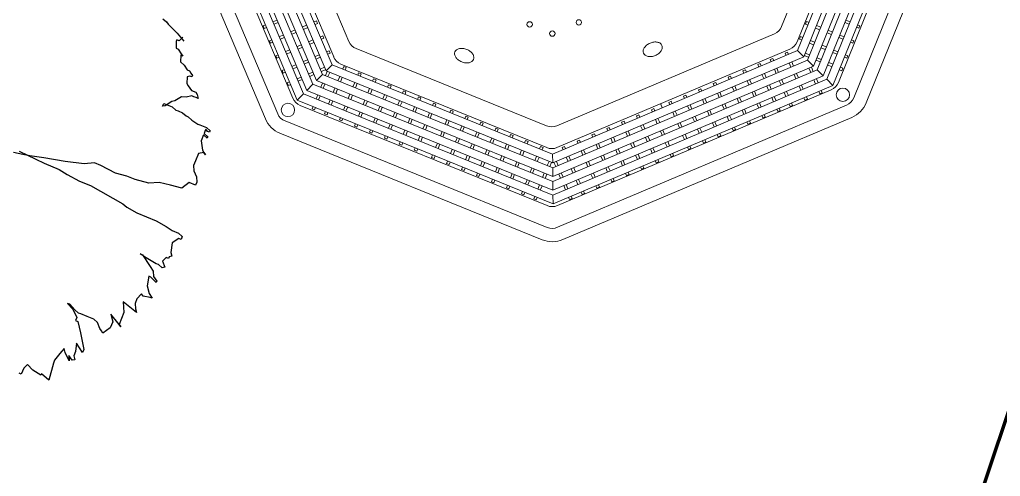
# Model space of a CAD drawing. Header units: millimetres. Extents: x 111 to 1506, y 14 to 566.
# Drawn here: x 275.93 to 279.593, y 95.681 to 97.386 of the extents above; entities that cross this region are included whole.
import ezdxf

# ---------------------------------------------------------------- set-up
doc = ezdxf.new("R2010")
doc.units = ezdxf.units.MM
doc.layers.add('fer', color=8, linetype='Continuous')
doc.layers.add('G', color=254, linetype='Continuous', lineweight=5)
doc.layers.add('PLUMA 0.05', color=240, linetype='Continuous', lineweight=5)

# ---------------------------------------------------------------- blocks, each defined once
blk = doc.blocks.new('ala')
at = {"layer": 'PLUMA 0.05', "color": 25}
for p, q in [((1562.9436, 61.8153), (1561.8865, 61.8153)), ((1563.8079, 60.9717), (1562.979, 61.8007)), ((1562.9126, 61.7403), (1561.9175, 61.7403)), ((1562.9304, 61.7259), (1562.415, 61.7259)), ((1562.6862, 61.7259), (1562.6862, 61.7355)), ((1562.6862, 61.7355), (1562.6962, 61.7355)), ((1562.6962, 61.7355), (1562.6962, 61.7259)), ((1562.7465, 61.7259), (1562.7465, 61.7355)), ((1562.7465, 61.7355), (1562.7565, 61.7355)), ((1562.7565, 61.7355), (1562.7565, 61.7259)), ((1562.8067, 61.7259), (1562.8067, 61.7355)), ((1562.8067, 61.7355), (1562.8167, 61.7355)), ((1562.8167, 61.7355), (1562.8167, 61.7259)), ((1562.857, 61.7259), (1562.857, 61.7355)), ((1562.857, 61.7355), (1562.867, 61.7355)), ((1562.867, 61.7355), (1562.867, 61.7259)), ((1562.9179, 61.6959), (1562.9304, 61.7259)), ((1562.9304, 61.7259), (1563.3687, 61.2875)), ((1563.7329, 60.9407), (1562.9479, 61.7257)), ((1562.9179, 61.6959), (1562.415, 61.6959)), ((1562.6862, 61.6788), (1562.6862, 61.6959)), ((1562.6962, 61.6959), (1562.6962, 61.6788)), ((1562.7465, 61.6788), (1562.7465, 61.6959)), ((1562.7565, 61.6959), (1562.7565, 61.6788)), ((1562.8067, 61.6788), (1562.8067, 61.6959)), ((1562.8167, 61.6959), (1562.8167, 61.6788)), ((1562.857, 61.6788), (1562.857, 61.6959)), ((1562.867, 61.6959), (1562.867, 61.6788)), ((1562.9179, 61.6959), (1563.3475, 61.2663)), ((1562.9708, 61.6991), (1562.9639, 61.6923)), ((1562.9778, 61.6921), (1562.9708, 61.6991)), ((1562.971, 61.6852), (1562.9778, 61.6921)), ((1562.9109, 61.6788), (1562.415, 61.6788)), ((1562.8984, 61.6488), (1562.9109, 61.6788)), ((1562.9109, 61.6788), (1563.3355, 61.2542)), ((1562.9427, 61.6711), (1562.9307, 61.659)), ((1562.9377, 61.652), (1562.9498, 61.664)), ((1563.0134, 61.6565), (1563.0065, 61.6497)), ((1563.0204, 61.6495), (1563.0134, 61.6565)), ((1562.8984, 61.6488), (1562.415, 61.6488)), ((1562.8914, 61.6318), (1562.415, 61.6318)), ((1562.7465, 61.6318), (1562.7465, 61.6488)), ((1562.7565, 61.6488), (1562.7565, 61.6318)), ((1562.8067, 61.6318), (1562.8067, 61.6488)), ((1562.8167, 61.6488), (1562.8167, 61.6318)), ((1562.857, 61.6318), (1562.857, 61.6488)), ((1562.867, 61.6488), (1562.867, 61.6318)), ((1562.8789, 61.6018), (1562.8914, 61.6318)), ((1562.8914, 61.6318), (1563.3022, 61.221)), ((1562.9094, 61.6378), (1562.8974, 61.6258)), ((1562.8984, 61.6488), (1563.3143, 61.233)), ((1562.9045, 61.6187), (1562.9165, 61.6308)), ((1562.9853, 61.6285), (1562.9733, 61.6164)), ((1562.9803, 61.6094), (1562.9924, 61.6214)), ((1563.0136, 61.6426), (1563.0204, 61.6495)), ((1562.8789, 61.6018), (1562.415, 61.6018)), ((1562.8719, 61.5847), (1562.415, 61.5847)), ((1562.7465, 61.5847), (1562.7465, 61.6018)), ((1562.7565, 61.6018), (1562.7565, 61.5847)), ((1562.8067, 61.5847), (1562.8067, 61.6018)), ((1562.8167, 61.6018), (1562.8167, 61.5847)), ((1562.857, 61.5847), (1562.857, 61.6018)), ((1562.8595, 61.5547), (1562.8719, 61.5847)), ((1562.867, 61.6018), (1562.867, 61.5847)), ((1562.8719, 61.5847), (1563.2689, 61.1877)), ((1562.8789, 61.6018), (1563.281, 61.1997)), ((1562.9521, 61.5952), (1562.94, 61.5832)), ((1562.9471, 61.5761), (1562.9591, 61.5881)), ((1563.0279, 61.5859), (1563.0159, 61.5738)), ((1563.056, 61.6139), (1563.0492, 61.6071)), ((1563.0631, 61.6068), (1563.056, 61.6139)), ((1563.0562, 61.6), (1563.0631, 61.6068)), ((1562.8595, 61.5547), (1562.415, 61.5547)), ((1562.7465, 61.5451), (1562.7465, 61.5547)), ((1562.7465, 61.5451), (1562.7565, 61.5451)), ((1562.7565, 61.5547), (1562.7565, 61.5451)), ((1562.8067, 61.5451), (1562.8067, 61.5547)), ((1562.8067, 61.5451), (1562.8167, 61.5451)), ((1562.8167, 61.5547), (1562.8167, 61.5451)), ((1562.8595, 61.5547), (1563.2477, 61.1665)), ((1562.9188, 61.5619), (1562.9067, 61.5499)), ((1562.9138, 61.5428), (1562.9259, 61.5549)), ((1562.9947, 61.5526), (1562.9826, 61.5405)), ((1562.9897, 61.5335), (1563.0017, 61.5455)), ((1563.023, 61.5668), (1563.035, 61.5788)), ((1563.0635, 61.5503), (1563.0514, 61.5383)), ((1563.0585, 61.5312), (1563.0706, 61.5433)), ((1563.0915, 61.5784), (1563.0847, 61.5716)), ((1563.0986, 61.5713), (1563.0915, 61.5784)), ((1563.0918, 61.5645), (1563.0986, 61.5713)), ((1562.8297, 61.5403), (1562.0004, 61.5403)), ((1563.5329, 60.8578), (1562.8651, 61.5257)), ((1562.8855, 61.5287), (1562.8787, 61.5218)), ((1562.8858, 61.5148), (1562.8787, 61.5218)), ((1562.8858, 61.5148), (1562.8926, 61.5216)), ((1562.9614, 61.5193), (1562.9493, 61.5073)), ((1562.9564, 61.5002), (1562.9685, 61.5123)), ((1563.0302, 61.5171), (1563.0181, 61.505)), ((1563.0252, 61.4979), (1563.0373, 61.51)), ((1563.1061, 61.5077), (1563.094, 61.4957)), ((1563.1341, 61.5358), (1563.1273, 61.5289)), ((1563.1412, 61.5287), (1563.1341, 61.5358)), ((1563.1344, 61.5219), (1563.1412, 61.5287)), ((1562.9281, 61.4861), (1562.9213, 61.4792)), ((1562.9284, 61.4722), (1562.9213, 61.4792)), ((1562.9284, 61.4722), (1562.9352, 61.479)), ((1562.9969, 61.4838), (1562.9849, 61.4717)), ((1562.9919, 61.4647), (1563.004, 61.4767)), ((1563.0728, 61.4745), (1563.0608, 61.4624)), ((1563.1011, 61.4886), (1563.1132, 61.5007)), ((1563.1767, 61.4932), (1563.1699, 61.4863)), ((1563.1838, 61.4861), (1563.1767, 61.4932)), ((1563.177, 61.4793), (1563.1838, 61.4861)), ((1562.7986, 61.4653), (1562.0314, 61.4653)), ((1563.4579, 60.8268), (1562.834, 61.4507)), ((1562.9637, 61.4505), (1562.9568, 61.4437)), ((1562.9639, 61.4366), (1562.9568, 61.4437)), ((1562.9639, 61.4366), (1562.9707, 61.4434)), ((1563.0395, 61.4412), (1563.0275, 61.4291)), ((1563.0346, 61.422), (1563.0466, 61.4341)), ((1563.0678, 61.4553), (1563.0799, 61.4674)), ((1563.1487, 61.4651), (1563.1366, 61.4531)), ((1563.1437, 61.446), (1563.1558, 61.458)), ((1563.2194, 61.4505), (1563.2125, 61.4437)), ((1563.2264, 61.4435), (1563.2194, 61.4505)), ((1563.2196, 61.4367), (1563.2264, 61.4435)), ((1563.0063, 61.4079), (1562.9994, 61.4011)), ((1563.0065, 61.394), (1562.9994, 61.4011)), ((1563.0065, 61.394), (1563.0133, 61.4008)), ((1563.0822, 61.3986), (1563.0701, 61.3865)), ((1563.1154, 61.4318), (1563.1034, 61.4198)), ((1563.1104, 61.4127), (1563.1225, 61.4248)), ((1563.1913, 61.4225), (1563.1793, 61.4104)), ((1563.1863, 61.4034), (1563.1984, 61.4154)), ((1563.262, 61.4079), (1563.2551, 61.4011)), ((1563.269, 61.4009), (1563.262, 61.4079)), ((1563.2622, 61.394), (1563.269, 61.4009)), ((1563.0489, 61.3653), (1563.0421, 61.3585)), ((1563.0772, 61.3794), (1563.0892, 61.3915)), ((1563.158, 61.3892), (1563.146, 61.3772)), ((1563.1531, 61.3701), (1563.1651, 61.3822)), ((1563.2339, 61.3799), (1563.2219, 61.3678)), ((1563.2289, 61.3608), (1563.241, 61.3728)), ((1563.3046, 61.3653), (1563.2978, 61.3585)), ((1563.3116, 61.3583), (1563.3046, 61.3653)), ((1563.0491, 61.3514), (1563.0421, 61.3585)), ((1563.0491, 61.3514), (1563.0559, 61.3582)), ((1563.0915, 61.3227), (1563.0847, 61.3159)), ((1563.1248, 61.356), (1563.1127, 61.3439)), ((1563.1198, 61.3368), (1563.1318, 61.3489)), ((1563.2007, 61.3466), (1563.1886, 61.3346)), ((1563.1957, 61.3275), (1563.2077, 61.3395)), ((1563.2765, 61.3373), (1563.2645, 61.3252)), ((1563.2716, 61.3182), (1563.2836, 61.3302)), ((1563.3048, 61.3514), (1563.3116, 61.3583)), ((1563.3472, 61.3227), (1563.3404, 61.3159)), ((1563.3543, 61.3156), (1563.3472, 61.3227)), ((1563.0917, 61.3088), (1563.0847, 61.3159)), ((1563.0917, 61.3088), (1563.0986, 61.3156)), ((1563.1674, 61.3133), (1563.1553, 61.3013)), ((1563.1624, 61.2942), (1563.1744, 61.3063)), ((1563.2433, 61.304), (1563.2312, 61.2919)), ((1563.2383, 61.2849), (1563.2503, 61.2969)), ((1563.3191, 61.2947), (1563.3071, 61.2826)), ((1563.3142, 61.2755), (1563.3262, 61.2876)), ((1563.3474, 61.3088), (1563.3543, 61.3156)), ((1563.7331, 60.9231), (1563.3687, 61.2875)), ((1563.1341, 61.2801), (1563.1273, 61.2732)), ((1563.1343, 61.2662), (1563.1273, 61.2732)), ((1563.1343, 61.2662), (1563.1412, 61.273)), ((1563.21, 61.2707), (1563.1979, 61.2587)), ((1563.205, 61.2516), (1563.2171, 61.2637)), ((1563.2859, 61.2614), (1563.2738, 61.2493)), ((1563.2809, 61.2423), (1563.2929, 61.2543)), ((1563.6861, 60.9036), (1563.3355, 61.2542)), ((1563.7031, 60.9107), (1563.3475, 61.2663)), ((1563.39, 61.2662), (1563.3969, 61.273)), ((1563.3969, 61.273), (1563.4039, 61.266)), ((1563.4039, 61.266), (1563.3971, 61.2591)), ((1563.1767, 61.2375), (1563.1699, 61.2306)), ((1563.177, 61.2236), (1563.1699, 61.2306)), ((1563.177, 61.2236), (1563.1838, 61.2304)), ((1563.2526, 61.2281), (1563.2405, 61.2161)), ((1563.2476, 61.209), (1563.2597, 61.2211)), ((1563.639, 60.8841), (1563.3022, 61.221)), ((1563.6561, 60.8912), (1563.3143, 61.233)), ((1563.3568, 61.2329), (1563.3688, 61.245)), ((1563.3759, 61.2379), (1563.3638, 61.2259)), ((1563.4327, 61.2236), (1563.4395, 61.2304)), ((1563.4395, 61.2304), (1563.4466, 61.2233)), ((1563.4466, 61.2233), (1563.4397, 61.2165)), ((1563.2193, 61.1948), (1563.2125, 61.188)), ((1563.2196, 61.181), (1563.2125, 61.188)), ((1563.2196, 61.181), (1563.2264, 61.1878)), ((1563.592, 60.8647), (1563.2689, 61.1877)), ((1563.609, 60.8717), (1563.281, 61.1997)), ((1563.2902, 61.1664), (1563.3023, 61.1784)), ((1563.3235, 61.1997), (1563.3356, 61.2117)), ((1563.3426, 61.2046), (1563.3306, 61.1926)), ((1563.3994, 61.1903), (1563.4114, 61.2024)), ((1563.4185, 61.1953), (1563.4065, 61.1833)), ((1563.4753, 61.181), (1563.4821, 61.1878)), ((1563.4821, 61.1878), (1563.4892, 61.1807)), ((1563.4892, 61.1807), (1563.4823, 61.1739)), ((1563.2477, 61.1665), (1563.2375, 61.1563)), ((1563.5619, 60.8522), (1563.2477, 61.1665)), ((1563.2622, 61.1383), (1563.269, 61.1452)), ((1563.3094, 61.1714), (1563.2973, 61.1593)), ((1563.3661, 61.157), (1563.3782, 61.1691)), ((1563.3852, 61.162), (1563.3732, 61.15)), ((1563.442, 61.1477), (1563.4541, 61.1598)), ((1563.4611, 61.1527), (1563.4491, 61.1406)), ((1563.5179, 61.1384), (1563.5247, 61.1452)), ((1563.5247, 61.1452), (1563.5318, 61.1381)), ((1563.2622, 61.1383), (1563.2693, 61.1313)), ((1563.2761, 61.1381), (1563.2693, 61.1313)), ((1563.3328, 61.1238), (1563.3449, 61.1358)), ((1563.352, 61.1288), (1563.3399, 61.1167)), ((1563.4087, 61.1144), (1563.4208, 61.1265)), ((1563.4278, 61.1194), (1563.4158, 61.1074)), ((1563.4846, 61.1051), (1563.4967, 61.1172)), ((1563.5037, 61.1101), (1563.4917, 61.098)), ((1563.5318, 61.1381), (1563.525, 61.1313)), ((1563.3048, 61.0957), (1563.3116, 61.1026)), ((1563.3048, 61.0957), (1563.3119, 61.0887)), ((1563.3187, 61.0955), (1563.3119, 61.0887)), ((1563.3754, 61.0812), (1563.3875, 61.0932)), ((1563.3946, 61.0861), (1563.3825, 61.0741)), ((1563.4513, 61.0718), (1563.4634, 61.0839)), ((1563.4705, 61.0768), (1563.4584, 61.0648)), ((1563.5272, 61.0625), (1563.5393, 61.0745)), ((1563.5463, 61.0675), (1563.5343, 61.0554)), ((1563.5605, 61.0958), (1563.5673, 61.1026)), ((1563.5673, 61.1026), (1563.5744, 61.0955)), ((1563.5744, 61.0955), (1563.5676, 61.0887)), ((1563.3474, 61.0531), (1563.3542, 61.0599)), ((1563.3474, 61.0531), (1563.3545, 61.046)), ((1563.3613, 61.0529), (1563.3545, 61.046)), ((1563.4181, 61.0385), (1563.4301, 61.0506)), ((1563.4372, 61.0435), (1563.4251, 61.0315)), ((1563.4939, 61.0292), (1563.506, 61.0413)), ((1563.5131, 61.0342), (1563.501, 61.0221)), ((1563.5698, 61.0199), (1563.5819, 61.0319)), ((1563.6031, 61.0532), (1563.6099, 61.06)), ((1563.6099, 61.06), (1563.617, 61.0529)), ((1563.617, 61.0529), (1563.6102, 61.0461)), ((1563.39, 61.0105), (1563.3968, 61.0173)), ((1563.39, 61.0105), (1563.3971, 61.0034)), ((1563.4039, 61.0103), (1563.3971, 61.0034)), ((1563.4607, 60.9959), (1563.4727, 61.008)), ((1563.4798, 61.0009), (1563.4677, 60.9889)), ((1563.5366, 60.9866), (1563.5486, 60.9987)), ((1563.589, 61.0249), (1563.5769, 61.0128)), ((1563.6457, 61.0105), (1563.6525, 61.0174)), ((1563.6525, 61.0174), (1563.6596, 61.0103)), ((1563.6596, 61.0103), (1563.6528, 61.0035)), ((1563.4326, 60.9679), (1563.4394, 60.9747)), ((1563.4326, 60.9679), (1563.4397, 60.9608)), ((1563.4465, 60.9676), (1563.4397, 60.9608)), ((1563.5033, 60.9533), (1563.5153, 60.9654)), ((1563.5224, 60.9583), (1563.5103, 60.9463)), ((1563.5557, 60.9916), (1563.5436, 60.9795)), ((1563.6124, 60.9773), (1563.6245, 60.9893)), ((1563.6316, 60.9823), (1563.6195, 60.9702)), ((1563.6813, 60.975), (1563.6881, 60.9818)), ((1563.6881, 60.9818), (1563.6951, 60.9748)), ((1563.6951, 60.9748), (1563.6883, 60.9679)), ((1563.4752, 60.9253), (1563.4821, 60.9321)), ((1563.4752, 60.9253), (1563.4823, 60.9182)), ((1563.4891, 60.925), (1563.4823, 60.9182)), ((1563.5459, 60.9107), (1563.5579, 60.9228)), ((1563.5792, 60.944), (1563.5912, 60.956)), ((1563.5983, 60.949), (1563.5862, 60.9369)), ((1563.6147, 60.9084), (1563.6268, 60.9205)), ((1563.648, 60.9417), (1563.66, 60.9538)), ((1563.6671, 60.9467), (1563.6551, 60.9347)), ((1563.7031, 60.9107), (1563.7331, 60.9231)), ((1563.7331, 60.9231), (1563.7331, 60.4078)), ((1563.8225, 60.9364), (1563.8225, 59.8792)), ((1563.5178, 60.8827), (1563.5247, 60.8895)), ((1563.565, 60.9157), (1563.553, 60.9036)), ((1563.5814, 60.8752), (1563.5935, 60.8872)), ((1563.609, 60.8717), (1563.639, 60.8841)), ((1563.6338, 60.9134), (1563.6218, 60.9014)), ((1563.639, 60.8841), (1563.639, 60.4078)), ((1563.6561, 60.8912), (1563.6861, 60.9036)), ((1563.6561, 60.8912), (1563.6561, 60.4078)), ((1563.6861, 60.9036), (1563.6861, 60.4078)), ((1563.7031, 60.9107), (1563.7031, 60.4078)), ((1563.7475, 60.9053), (1563.7475, 59.9103)), ((1563.5178, 60.8827), (1563.5249, 60.8756)), ((1563.5317, 60.8824), (1563.5249, 60.8756)), ((1563.5619, 60.8522), (1563.592, 60.8647)), ((1563.5619, 60.8522), (1563.5619, 60.4078)), ((1563.6006, 60.8802), (1563.5885, 60.8681)), ((1563.592, 60.8647), (1563.592, 60.4078)), ((1563.609, 60.8598), (1563.592, 60.8598)), ((1563.592, 60.8498), (1563.609, 60.8498)), ((1563.609, 60.8717), (1563.609, 60.4078)), ((1563.6561, 60.8598), (1563.639, 60.8598)), ((1563.639, 60.8498), (1563.6561, 60.8498)), ((1563.7031, 60.8598), (1563.6861, 60.8598)), ((1563.6861, 60.8498), (1563.7031, 60.8498)), ((1563.7428, 60.8598), (1563.7331, 60.8598)), ((1563.7331, 60.8498), (1563.7428, 60.8498)), ((1563.7428, 60.8498), (1563.7428, 60.8598)), ((1563.5475, 60.8225), (1563.5475, 59.9931)), ((1563.4725, 60.7914), (1563.4725, 60.0242)), ((1563.5619, 60.8095), (1563.5523, 60.8095)), ((1563.5523, 60.7995), (1563.5523, 60.8095)), ((1563.5523, 60.7995), (1563.5619, 60.7995)), ((1563.609, 60.8095), (1563.592, 60.8095)), ((1563.592, 60.7995), (1563.609, 60.7995)), ((1563.6561, 60.8095), (1563.639, 60.8095)), ((1563.639, 60.7995), (1563.6561, 60.7995)), ((1563.7031, 60.8095), (1563.6861, 60.8095)), ((1563.6861, 60.7995), (1563.7031, 60.7995)), ((1563.7428, 60.8095), (1563.7331, 60.8095)), ((1563.7331, 60.7995), (1563.7428, 60.7995)), ((1563.7428, 60.7995), (1563.7428, 60.8095)), ((1563.5619, 60.7492), (1563.5523, 60.7492)), ((1563.5523, 60.7392), (1563.5523, 60.7492)), ((1563.5523, 60.7392), (1563.5619, 60.7392)), ((1563.609, 60.7492), (1563.592, 60.7492)), ((1563.592, 60.7392), (1563.609, 60.7392)), ((1563.6561, 60.7492), (1563.639, 60.7492)), ((1563.639, 60.7392), (1563.6561, 60.7392)), ((1563.7031, 60.7492), (1563.6861, 60.7492)), ((1563.6861, 60.7392), (1563.7031, 60.7392)), ((1563.7428, 60.7492), (1563.7331, 60.7492)), ((1563.7331, 60.7392), (1563.7428, 60.7392)), ((1563.7428, 60.7392), (1563.7428, 60.7492)), ((1563.5619, 60.689), (1563.5523, 60.689)), ((1563.5523, 60.679), (1563.5523, 60.689)), ((1563.5523, 60.679), (1563.5619, 60.679)), ((1563.609, 60.689), (1563.592, 60.689)), ((1563.592, 60.679), (1563.609, 60.679)), ((1563.6561, 60.689), (1563.639, 60.689)), ((1563.639, 60.679), (1563.6561, 60.679)), ((1563.7031, 60.689), (1563.6861, 60.689)), ((1563.6861, 60.679), (1563.7031, 60.679)), ((1563.7428, 60.689), (1563.7331, 60.689)), ((1563.7331, 60.679), (1563.7428, 60.679)), ((1563.7428, 60.679), (1563.7428, 60.689)), ((1563.5619, 60.6287), (1563.5523, 60.6287)), ((1563.5523, 60.6187), (1563.5523, 60.6287)), ((1563.609, 60.6287), (1563.592, 60.6287)), ((1563.6561, 60.6287), (1563.639, 60.6287)), ((1563.7031, 60.6287), (1563.6861, 60.6287)), ((1563.7428, 60.6287), (1563.7331, 60.6287)), ((1563.7428, 60.6187), (1563.7428, 60.6287)), ((1563.5523, 60.6187), (1563.5619, 60.6187)), ((1563.592, 60.6187), (1563.609, 60.6187)), ((1563.639, 60.6187), (1563.6561, 60.6187)), ((1563.6861, 60.6187), (1563.7031, 60.6187)), ((1563.7331, 60.6187), (1563.7428, 60.6187)), ((1563.5619, 60.5685), (1563.5523, 60.5685)), ((1563.5523, 60.5585), (1563.5523, 60.5685)), ((1563.5523, 60.5585), (1563.5619, 60.5585)), ((1563.609, 60.5685), (1563.592, 60.5685)), ((1563.592, 60.5585), (1563.609, 60.5585)), ((1563.6561, 60.5685), (1563.639, 60.5685)), ((1563.639, 60.5585), (1563.6561, 60.5585)), ((1563.7031, 60.5685), (1563.6861, 60.5685)), ((1563.6861, 60.5585), (1563.7031, 60.5585)), ((1563.7428, 60.5685), (1563.7331, 60.5685)), ((1563.7331, 60.5585), (1563.7428, 60.5585)), ((1563.7428, 60.5585), (1563.7428, 60.5685)), ((1563.5619, 60.5082), (1563.5523, 60.5082)), ((1563.5523, 60.4982), (1563.5523, 60.5082)), ((1563.5523, 60.4982), (1563.5619, 60.4982)), ((1563.609, 60.5082), (1563.592, 60.5082)), ((1563.592, 60.4982), (1563.609, 60.4982)), ((1563.6561, 60.5082), (1563.639, 60.5082)), ((1563.639, 60.4982), (1563.6561, 60.4982)), ((1563.7031, 60.5082), (1563.6861, 60.5082)), ((1563.6861, 60.4982), (1563.7031, 60.4982)), ((1563.7428, 60.5082), (1563.7331, 60.5082)), ((1563.7331, 60.4982), (1563.7428, 60.4982)), ((1563.7428, 60.4982), (1563.7428, 60.5082)), ((1563.5619, 60.4479), (1563.5523, 60.4479)), ((1563.5523, 60.4379), (1563.5523, 60.4479)), ((1563.609, 60.4479), (1563.592, 60.4479)), ((1563.6561, 60.4479), (1563.639, 60.4479)), ((1563.7031, 60.4479), (1563.6861, 60.4479)), ((1563.7428, 60.4479), (1563.7331, 60.4479)), ((1563.7428, 60.4379), (1563.7428, 60.4479)), ((1563.5523, 60.4379), (1563.5619, 60.4379)), ((1563.5619, 59.9634), (1563.5619, 60.4078)), ((1563.592, 60.4379), (1563.609, 60.4379)), ((1563.592, 59.951), (1563.592, 60.4078)), ((1563.609, 59.9439), (1563.609, 60.4078)), ((1563.639, 60.4379), (1563.6561, 60.4379)), ((1563.639, 59.9315), (1563.639, 60.4078)), ((1563.6561, 59.9244), (1563.6561, 60.4078)), ((1563.6861, 60.4379), (1563.7031, 60.4379)), ((1563.6861, 59.912), (1563.6861, 60.4078)), ((1563.7031, 59.9049), (1563.7031, 60.4078)), ((1563.7331, 60.4379), (1563.7428, 60.4379)), ((1563.7331, 59.8925), (1563.7331, 60.4078)), ((1563.5523, 60.3777), (1563.5523, 60.3677)), ((1563.5523, 60.3777), (1563.5619, 60.3777)), ((1563.592, 60.3777), (1563.609, 60.3777)), ((1563.639, 60.3777), (1563.6561, 60.3777)), ((1563.6861, 60.3777), (1563.7031, 60.3777)), ((1563.7331, 60.3777), (1563.7428, 60.3777)), ((1563.7428, 60.3777), (1563.7428, 60.3677)), ((1563.5619, 60.3677), (1563.5523, 60.3677)), ((1563.609, 60.3677), (1563.592, 60.3677)), ((1563.6561, 60.3677), (1563.639, 60.3677)), ((1563.7031, 60.3677), (1563.6861, 60.3677)), ((1563.7428, 60.3677), (1563.7331, 60.3677)), ((1563.5523, 60.3174), (1563.5523, 60.3074)), ((1563.5523, 60.3174), (1563.5619, 60.3174)), ((1563.5619, 60.3074), (1563.5523, 60.3074)), ((1563.592, 60.3174), (1563.609, 60.3174)), ((1563.609, 60.3074), (1563.592, 60.3074)), ((1563.639, 60.3174), (1563.6561, 60.3174)), ((1563.6561, 60.3074), (1563.639, 60.3074)), ((1563.6861, 60.3174), (1563.7031, 60.3174)), ((1563.7031, 60.3074), (1563.6861, 60.3074)), ((1563.7331, 60.3174), (1563.7428, 60.3174)), ((1563.7428, 60.3074), (1563.7331, 60.3074)), ((1563.7428, 60.3174), (1563.7428, 60.3074)), ((1563.5523, 60.2572), (1563.5523, 60.2472)), ((1563.5523, 60.2572), (1563.5619, 60.2572)), ((1563.5619, 60.2472), (1563.5523, 60.2472)), ((1563.592, 60.2572), (1563.609, 60.2572)), ((1563.609, 60.2472), (1563.592, 60.2472)), ((1563.639, 60.2572), (1563.6561, 60.2572)), ((1563.6561, 60.2472), (1563.639, 60.2472)), ((1563.6861, 60.2572), (1563.7031, 60.2572)), ((1563.7031, 60.2472), (1563.6861, 60.2472)), ((1563.7331, 60.2572), (1563.7428, 60.2572)), ((1563.7428, 60.2472), (1563.7331, 60.2472)), ((1563.7428, 60.2572), (1563.7428, 60.2472)), ((1563.5523, 60.1969), (1563.5523, 60.1869)), ((1563.5523, 60.1969), (1563.5619, 60.1969)), ((1563.592, 60.1969), (1563.609, 60.1969)), ((1563.639, 60.1969), (1563.6561, 60.1969)), ((1563.6861, 60.1969), (1563.7031, 60.1969)), ((1563.7331, 60.1969), (1563.7428, 60.1969)), ((1563.7428, 60.1969), (1563.7428, 60.1869)), ((1563.5619, 60.1869), (1563.5523, 60.1869)), ((1563.609, 60.1869), (1563.592, 60.1869)), ((1563.6561, 60.1869), (1563.639, 60.1869)), ((1563.7031, 60.1869), (1563.6861, 60.1869)), ((1563.7428, 60.1869), (1563.7331, 60.1869)), ((1563.5523, 60.1366), (1563.5523, 60.1266)), ((1563.5523, 60.1366), (1563.5619, 60.1366)), ((1563.5619, 60.1266), (1563.5523, 60.1266)), ((1563.592, 60.1366), (1563.609, 60.1366)), ((1563.609, 60.1266), (1563.592, 60.1266)), ((1563.639, 60.1366), (1563.6561, 60.1366)), ((1563.6561, 60.1266), (1563.639, 60.1266)), ((1563.6861, 60.1366), (1563.7031, 60.1366)), ((1563.7031, 60.1266), (1563.6861, 60.1266)), ((1563.7331, 60.1366), (1563.7428, 60.1366)), ((1563.7428, 60.1266), (1563.7331, 60.1266)), ((1563.7428, 60.1366), (1563.7428, 60.1266)), ((1563.5523, 60.0764), (1563.5523, 60.0664)), ((1563.5523, 60.0764), (1563.5619, 60.0764)), ((1563.5619, 60.0664), (1563.5523, 60.0664)), ((1563.592, 60.0764), (1563.609, 60.0764)), ((1563.609, 60.0664), (1563.592, 60.0664)), ((1563.639, 60.0764), (1563.6561, 60.0764)), ((1563.6561, 60.0664), (1563.639, 60.0664)), ((1563.6861, 60.0764), (1563.7031, 60.0764)), ((1563.7031, 60.0664), (1563.6861, 60.0664)), ((1563.7331, 60.0764), (1563.7428, 60.0764)), ((1563.7428, 60.0664), (1563.7331, 60.0664)), ((1563.7428, 60.0764), (1563.7428, 60.0664)), ((1563.5523, 60.0161), (1563.5523, 60.0061)), ((1563.5523, 60.0161), (1563.5619, 60.0161)), ((1563.5619, 60.0061), (1563.5523, 60.0061)), ((1563.592, 60.0161), (1563.609, 60.0161)), ((1563.609, 60.0061), (1563.592, 60.0061)), ((1563.639, 60.0161), (1563.6561, 60.0161)), ((1563.6561, 60.0061), (1563.639, 60.0061)), ((1563.6861, 60.0161), (1563.7031, 60.0161)), ((1563.7031, 60.0061), (1563.6861, 60.0061)), ((1563.7331, 60.0161), (1563.7428, 60.0161)), ((1563.7428, 60.0061), (1563.7331, 60.0061)), ((1563.7428, 60.0161), (1563.7428, 60.0061)), ((1563.4579, 59.9888), (1562.834, 59.365)), ((1563.5329, 59.9578), (1562.8651, 59.29)), ((1563.5619, 59.9634), (1563.2477, 59.6491)), ((1563.592, 59.951), (1563.2689, 59.6279)), ((1563.609, 59.9439), (1563.281, 59.6159)), ((1563.639, 59.9315), (1563.3022, 59.5947)), ((1563.5178, 59.9329), (1563.5249, 59.94)), ((1563.5178, 59.9329), (1563.5247, 59.9261)), ((1563.5317, 59.9332), (1563.5249, 59.94)), ((1563.5619, 59.9634), (1563.592, 59.951)), ((1563.5814, 59.9404), (1563.5935, 59.9284)), ((1563.6006, 59.9355), (1563.5885, 59.9475)), ((1563.592, 59.9658), (1563.609, 59.9658)), ((1563.609, 59.9558), (1563.592, 59.9558)), ((1563.609, 59.9439), (1563.639, 59.9315)), ((1563.639, 59.9658), (1563.6561, 59.9658)), ((1563.6561, 59.9558), (1563.639, 59.9558)), ((1563.6861, 59.9658), (1563.7031, 59.9658)), ((1563.7031, 59.9558), (1563.6861, 59.9558)), ((1563.7331, 59.9658), (1563.7428, 59.9658)), ((1563.7428, 59.9558), (1563.7331, 59.9558)), ((1563.7428, 59.9658), (1563.7428, 59.9558)), ((1563.6561, 59.9244), (1563.3143, 59.5826)), ((1563.6861, 59.912), (1563.3355, 59.5614)), ((1563.7031, 59.9049), (1563.3475, 59.5493)), ((1563.4752, 59.8903), (1563.4823, 59.8974)), ((1563.4891, 59.8906), (1563.4823, 59.8974)), ((1563.5459, 59.9049), (1563.5579, 59.8928)), ((1563.565, 59.8999), (1563.553, 59.912)), ((1563.6147, 59.9072), (1563.6268, 59.8951)), ((1563.6338, 59.9022), (1563.6218, 59.9142)), ((1563.6561, 59.9244), (1563.6861, 59.912)), ((1563.7031, 59.9049), (1563.7331, 59.8925)), ((1563.7329, 59.8749), (1562.9479, 59.09)), ((1563.7331, 59.8925), (1563.3687, 59.5281)), ((1563.4752, 59.8903), (1563.4821, 59.8835)), ((1563.5033, 59.8623), (1563.5153, 59.8502)), ((1563.5224, 59.8573), (1563.5103, 59.8694)), ((1563.5792, 59.8716), (1563.5912, 59.8596)), ((1563.5983, 59.8666), (1563.5862, 59.8787)), ((1563.648, 59.8739), (1563.66, 59.8618)), ((1563.6671, 59.8689), (1563.6551, 59.881)), ((1563.8079, 59.8439), (1562.979, 59.015)), ((1563.4326, 59.8477), (1563.4397, 59.8548)), ((1563.4326, 59.8477), (1563.4394, 59.8409)), ((1563.4465, 59.848), (1563.4397, 59.8548)), ((1563.4798, 59.8147), (1563.4677, 59.8268)), ((1563.5366, 59.829), (1563.5486, 59.817)), ((1563.5557, 59.824), (1563.5436, 59.8361)), ((1563.6124, 59.8384), (1563.6245, 59.8263)), ((1563.6316, 59.8334), (1563.6195, 59.8454)), ((1563.6813, 59.8406), (1563.6881, 59.8338)), ((1563.6881, 59.8338), (1563.6951, 59.8409)), ((1563.6951, 59.8409), (1563.6883, 59.8477)), ((1563.4607, 59.8197), (1563.4727, 59.8076)), ((1563.4939, 59.7864), (1563.506, 59.7743)), ((1563.5131, 59.7814), (1563.501, 59.7935)), ((1563.5698, 59.7957), (1563.5819, 59.7837)), ((1563.589, 59.7908), (1563.5769, 59.8028)), ((1563.6457, 59.8051), (1563.6525, 59.7983)), ((1563.6525, 59.7983), (1563.6596, 59.8053)), ((1563.6596, 59.8053), (1563.6528, 59.8121)), ((1563.5272, 59.7531), (1563.5393, 59.7411)), ((1563.5463, 59.7481), (1563.5343, 59.7602)), ((1563.6031, 59.7625), (1563.6099, 59.7556)), ((1563.6099, 59.7556), (1563.617, 59.7627)), ((1563.617, 59.7627), (1563.6102, 59.7695)), ((1563.5037, 59.7055), (1563.4917, 59.7176)), ((1563.5605, 59.7199), (1563.5673, 59.713)), ((1563.5673, 59.713), (1563.5744, 59.7201)), ((1563.5744, 59.7201), (1563.5676, 59.7269)), ((1563.4846, 59.7105), (1563.4967, 59.6985)), ((1563.5179, 59.6772), (1563.5247, 59.6704)), ((1563.5247, 59.6704), (1563.5318, 59.6775)), ((1563.5318, 59.6775), (1563.525, 59.6843))]:
    blk.add_line(p, q, dxfattribs=at)
blk.add_lwpolyline([(1563.8725, 60.9364), (1563.8725, 59.8792, -0.198912), (1563.8432, 59.8085), (1563.0143, 58.9796, -0.198912), (1562.9436, 58.9503), (1561.8865, 58.9503, -0.198912), (1561.8157, 58.9796), (1560.9868, 59.8085, -0.198912), (1560.9575, 59.8792), (1560.9575, 60.9364, -0.198912), (1560.9868, 61.0071), (1561.8157, 61.836, -0.198912), (1561.8865, 61.8653), (1562.9436, 61.8653, -0.198912), (1563.0143, 61.836), (1563.8432, 61.0071, -0.198912)], format="xyb", close=True, dxfattribs=at)
for centre, radius in [((1562.9489, 61.7733), 0.025), ((1563.069, 60.7578), 0.01), ((1563.145, 60.6818), 0.01), ((1563.145, 60.5904), 0.01), ((1563.7805, 59.874), 0.025)]:
    blk.add_circle(centre, radius, dxfattribs=at)
for centre, radius, start, end in [((1562.9436, 61.7653), 0.05, 45, 90), ((1562.9126, 61.6903), 0.05, 45, 90), ((1562.8297, 61.4903), 0.05, 45, 90), ((1562.7986, 61.4153), 0.05, 45, 90), ((1563.0552, 61.0631), 0.0286, 166.8535, 191.3099), ((1563.044, 61.0657), 0.017, 135, 166.8535), ((1563.044, 61.0657), 0.017, 103.1465, 135), ((1563.0466, 61.0544), 0.0286, 78.6901, 103.1465), ((1563.0443, 61.043), 0.0402, 60.4371, 78.6901), ((1563.0365, 61.0293), 0.0561, 45, 60.4371), ((1563.0365, 61.0293), 0.0561, 29.5629, 45), ((1563.0666, 61.0653), 0.0402, 191.3099, 209.5629), ((1563.0804, 61.0732), 0.0561, 209.5629, 225), ((1563.0804, 61.0732), 0.0561, 225, 240.4371), ((1563.0729, 61.0367), 0.017, 315, 346.8535), ((1563.0503, 61.0371), 0.0402, 11.3099, 29.5629), ((1563.0617, 61.0394), 0.0286, 346.8535, 11.3099), ((1563.0726, 61.0594), 0.0402, 240.4371, 258.6901), ((1563.0703, 61.048), 0.0286, 258.6901, 283.1465), ((1563.0729, 61.0367), 0.017, 283.1465, 315), ((1563.7725, 60.9364), 0.05, 0, 45), ((1563.6975, 60.9053), 0.05, 0, 45), ((1563.4975, 60.8225), 0.05, 0, 45), ((1563.4225, 60.7914), 0.05, 0, 45), ((1563.345, 60.4283), 0.017, 90, 121.8535), ((1563.345, 60.4283), 0.017, 58.1465, 90), ((1563.3761, 60.4078), 0.0561, 164.5629, 180), ((1563.3761, 60.4078), 0.0561, 180, 195.4371), ((1563.3608, 60.412), 0.0402, 146.3099, 164.5629), ((1563.3511, 60.4185), 0.0286, 121.8535, 146.3099), ((1563.3389, 60.4185), 0.0286, 33.6901, 58.1465), ((1563.3293, 60.412), 0.0402, 15.4371, 33.6901), ((1563.314, 60.4078), 0.0561, 0, 15.4371), ((1563.314, 60.4078), 0.0561, 344.5629, 0), ((1563.3608, 60.4036), 0.0402, 195.4371, 213.6901), ((1563.3511, 60.3971), 0.0286, 213.6901, 238.1465), ((1563.345, 60.3873), 0.017, 238.1465, 270), ((1563.345, 60.3873), 0.017, 270, 301.8535), ((1563.3389, 60.3971), 0.0286, 301.8535, 326.3099), ((1563.3293, 60.4036), 0.0402, 326.3099, 344.5629), ((1563.4225, 60.0242), 0.05, 315, 0), ((1563.4975, 59.9931), 0.05, 315, 0), ((1563.6975, 59.9103), 0.05, 315, 0), ((1563.7725, 59.8792), 0.05, 315, 0)]:
    blk.add_arc(centre, radius, start, end, dxfattribs=at)
blk = doc.blocks.new('tr')
at = {"layer": 'fer', "color": 97}
for p, q in [((1378.7648, 206.7174), (1378.7707, 206.7347)), ((1378.7648, 206.7174), (1378.7707, 206.7347)), ((1378.7648, 206.6914), (1378.7648, 206.7174)), ((1378.7648, 206.6914), (1378.7648, 206.7174)), ((1378.7707, 206.7347), (1378.7827, 206.7347)), ((1378.7707, 206.7347), (1378.7707, 206.7347)), ((1378.7707, 206.7347), (1378.7827, 206.7347)), ((1378.7707, 206.7347), (1378.7707, 206.7347)), ((1378.7827, 206.7347), (1378.7827, 206.7261)), ((1378.7827, 206.7347), (1378.7827, 206.7261)), ((1378.7827, 206.7261), (1378.8065, 206.7087)), ((1378.7827, 206.7261), (1378.7827, 206.7261)), ((1378.7827, 206.7261), (1378.8065, 206.7087)), ((1378.7827, 206.7261), (1378.7827, 206.7261)), ((1378.8065, 206.7087), (1378.8422, 206.7174)), ((1378.8065, 206.7087), (1378.8422, 206.7174)), ((1378.8422, 206.7174), (1378.8541, 206.7261)), ((1378.8422, 206.7174), (1378.8541, 206.7261)), ((1378.8541, 206.7261), (1378.86, 206.7174)), ((1378.8541, 206.7261), (1378.8541, 206.7261)), ((1378.8541, 206.7261), (1378.86, 206.7174)), ((1378.8541, 206.7261), (1378.8541, 206.7261)), ((1378.86, 206.7174), (1378.866, 206.7174)), ((1378.86, 206.7174), (1378.866, 206.7174)), ((1378.866, 206.7174), (1378.866, 206.7087)), ((1378.866, 206.7174), (1378.866, 206.7087)), ((1378.8838, 206.7001), (1378.9017, 206.7174)), ((1378.8838, 206.7001), (1378.9017, 206.7174)), ((1378.9017, 206.7174), (1378.9076, 206.7087)), ((1378.9017, 206.7174), (1378.9076, 206.7087)), ((1379.0147, 206.7001), (1379.0266, 206.7174)), ((1379.0147, 206.7001), (1379.0266, 206.7174)), ((1379.0266, 206.7174), (1379.0266, 206.7087)), ((1379.0266, 206.7174), (1379.0266, 206.7087)), ((1378.3601, 206.6654), (1378.3661, 206.6827)), ((1378.3601, 206.6654), (1378.3661, 206.6827)), ((1378.3661, 206.6827), (1378.372, 206.6827)), ((1378.3661, 206.6827), (1378.372, 206.6827)), ((1378.372, 206.6827), (1378.372, 206.6741)), ((1378.372, 206.6827), (1378.372, 206.6741)), ((1378.3839, 206.6654), (1378.3899, 206.6827)), ((1378.3839, 206.6654), (1378.3899, 206.6827)), ((1378.3958, 206.6827), (1378.3899, 206.6654)), ((1378.3899, 206.6827), (1378.3958, 206.6827)), ((1378.3958, 206.6827), (1378.3899, 206.6654)), ((1378.3899, 206.6827), (1378.3958, 206.6827)), ((1378.4137, 206.6654), (1378.4434, 206.6827)), ((1378.4137, 206.6654), (1378.4434, 206.6827)), ((1378.4434, 206.6827), (1378.4494, 206.6914)), ((1378.4434, 206.6827), (1378.4494, 206.6914)), ((1378.4553, 206.7001), (1378.4494, 206.6914)), ((1378.4494, 206.6914), (1378.4553, 206.7001)), ((1378.4553, 206.7001), (1378.4494, 206.6914)), ((1378.4494, 206.6914), (1378.4553, 206.7001)), ((1378.4494, 206.6914), (1378.4613, 206.6741)), ((1378.4494, 206.6914), (1378.4613, 206.6741)), ((1378.5089, 206.6741), (1378.5268, 206.6827)), ((1378.5089, 206.6741), (1378.5268, 206.6827)), ((1378.5268, 206.6827), (1378.5446, 206.7001)), ((1378.5268, 206.6827), (1378.5446, 206.7001)), ((1378.5446, 206.7001), (1378.5625, 206.7087)), ((1378.5446, 206.7001), (1378.5625, 206.7087)), ((1378.5446, 206.7001), (1378.5446, 206.7001)), ((1378.5446, 206.7001), (1378.5446, 206.7001)), ((1378.5625, 206.7087), (1378.5744, 206.7087)), ((1378.5625, 206.7087), (1378.5625, 206.7087)), ((1378.5625, 206.7087), (1378.5744, 206.7087)), ((1378.5625, 206.7087), (1378.5625, 206.7087)), ((1378.5744, 206.7087), (1378.5744, 206.6827)), ((1378.5744, 206.7087), (1378.5744, 206.7087)), ((1378.5744, 206.7087), (1378.5744, 206.6827)), ((1378.5744, 206.7087), (1378.5744, 206.7087)), ((1378.5744, 206.6827), (1378.6041, 206.6654)), ((1378.5744, 206.6827), (1378.6041, 206.6654)), ((1378.7588, 206.6654), (1378.7648, 206.6914)), ((1378.7588, 206.6654), (1378.7648, 206.6914)), ((1378.866, 206.7087), (1378.8838, 206.7001)), ((1378.866, 206.7087), (1378.8838, 206.7001)), ((1378.9017, 206.6827), (1378.8957, 206.6394)), ((1378.9017, 206.6827), (1378.8957, 206.6394)), ((1378.9076, 206.7087), (1378.9017, 206.6914)), ((1378.9076, 206.7087), (1378.9017, 206.6914)), ((1378.9017, 206.6914), (1378.9017, 206.6827)), ((1378.9017, 206.6914), (1378.9017, 206.6827)), ((1378.9195, 206.6654), (1378.9314, 206.6827)), ((1378.9195, 206.6654), (1378.9314, 206.6827)), ((1378.9314, 206.6827), (1378.9493, 206.6914)), ((1378.9314, 206.6827), (1378.9493, 206.6914)), ((1378.9493, 206.6914), (1378.9612, 206.7087)), ((1378.9493, 206.6914), (1378.9612, 206.7087)), ((1378.9671, 206.7087), (1378.9552, 206.6827)), ((1378.9671, 206.7087), (1378.9552, 206.6827)), ((1378.9552, 206.6741), (1378.9909, 206.6827)), ((1378.9552, 206.6827), (1378.9552, 206.6741)), ((1378.9552, 206.6741), (1378.9909, 206.6827)), ((1378.9552, 206.6827), (1378.9552, 206.6741)), ((1378.9612, 206.7087), (1378.9671, 206.7087)), ((1378.9612, 206.7087), (1378.9671, 206.7087)), ((1378.9909, 206.6827), (1379.0147, 206.7001)), ((1378.9909, 206.6827), (1379.0147, 206.7001)), ((1379.0266, 206.7087), (1379.0326, 206.6827)), ((1379.0266, 206.7087), (1379.0326, 206.6827)), ((1379.0326, 206.6827), (1379.0266, 206.6741)), ((1379.0326, 206.6827), (1379.0266, 206.6741)), ((1379.0981, 206.6827), (1379.0802, 206.6221)), ((1379.0981, 206.6827), (1379.0802, 206.6221)), ((1379.0862, 206.6741), (1379.0981, 206.6827)), ((1379.0862, 206.6741), (1379.0981, 206.6827)), ((1378.3601, 206.6394), (1378.3601, 206.6654)), ((1378.3601, 206.6394), (1378.3601, 206.6654)), ((1378.372, 206.6741), (1378.3661, 206.6654)), ((1378.372, 206.6741), (1378.3661, 206.6654)), ((1378.3661, 206.6654), (1378.372, 206.6654)), ((1378.3661, 206.6654), (1378.372, 206.6654)), ((1378.372, 206.6654), (1378.3839, 206.6654)), ((1378.372, 206.6654), (1378.3839, 206.6654)), ((1378.3899, 206.6654), (1378.4137, 206.6654)), ((1378.3899, 206.6654), (1378.4137, 206.6654)), ((1378.4613, 206.6741), (1378.491, 206.6741)), ((1378.4613, 206.6741), (1378.491, 206.6741)), ((1378.491, 206.6741), (1378.5089, 206.6741)), ((1378.491, 206.6741), (1378.5089, 206.6741)), ((1378.6041, 206.6654), (1378.6101, 206.6221)), ((1378.6041, 206.6654), (1378.6101, 206.6221)), ((1378.7529, 206.6221), (1378.7588, 206.6654)), ((1378.7529, 206.6221), (1378.7588, 206.6654)), ((1378.8898, 206.6221), (1378.9195, 206.6654)), ((1378.8898, 206.6221), (1378.9195, 206.6654)), ((1379.0266, 206.6741), (1379.0505, 206.6654)), ((1379.0266, 206.6741), (1379.0505, 206.6654)), ((1379.0505, 206.6654), (1379.0683, 206.6654)), ((1379.0505, 206.6654), (1379.0683, 206.6654)), ((1379.0683, 206.6654), (1379.0862, 206.6741)), ((1379.0683, 206.6654), (1379.0862, 206.6741)), ((1379.1695, 206.6481), (1379.1635, 206.6394)), ((1379.1635, 206.6394), (1379.1695, 206.6481)), ((1379.1695, 206.6481), (1379.1635, 206.6394)), ((1379.1635, 206.6394), (1379.1695, 206.6481)), ((1378.3542, 206.6047), (1378.3601, 206.6307)), ((1378.3542, 206.6047), (1378.3601, 206.6307)), ((1378.3601, 206.6307), (1378.3601, 206.6394)), ((1378.3601, 206.6307), (1378.3601, 206.6394)), ((1378.6101, 206.6221), (1378.616, 206.5788)), ((1378.6101, 206.6221), (1378.616, 206.5788)), ((1378.7529, 206.5441), (1378.7529, 206.6221)), ((1378.7529, 206.5441), (1378.7529, 206.6221)), ((1378.8957, 206.6394), (1378.8898, 206.6134)), ((1378.8957, 206.6394), (1378.8898, 206.6134)), ((1378.8898, 206.6134), (1378.8898, 206.6221)), ((1378.8898, 206.6134), (1378.8898, 206.6221)), ((1379.0802, 206.6221), (1379.1159, 206.6394)), ((1379.0802, 206.6221), (1379.1159, 206.6394)), ((1379.1159, 206.6394), (1379.1635, 206.6394)), ((1379.1159, 206.6394), (1379.1635, 206.6394)), ((1379.1635, 206.6394), (1379.1397, 206.5961)), ((1379.1635, 206.6394), (1379.1397, 206.5961)), ((1379.1397, 206.5961), (1379.1635, 206.6134)), ((1379.1397, 206.5961), (1379.1635, 206.6134)), ((1379.1635, 206.6134), (1379.1754, 206.6134)), ((1379.1635, 206.6134), (1379.1754, 206.6134)), ((1379.1754, 206.6134), (1379.1873, 206.6134)), ((1379.1754, 206.6134), (1379.1873, 206.6134)), ((1379.1873, 206.6134), (1379.2171, 206.5961)), ((1379.1873, 206.6134), (1379.2171, 206.5961)), ((1378.253, 206.5788), (1378.259, 206.5874)), ((1378.253, 206.5788), (1378.259, 206.5874)), ((1378.253, 206.5614), (1378.253, 206.5788)), ((1378.253, 206.5614), (1378.253, 206.5788)), ((1378.259, 206.5874), (1378.2709, 206.5961)), ((1378.259, 206.5874), (1378.2709, 206.5961)), ((1378.259, 206.5874), (1378.259, 206.5874)), ((1378.259, 206.5874), (1378.259, 206.5874)), ((1378.2709, 206.5961), (1378.2709, 206.5874)), ((1378.2709, 206.5961), (1378.2709, 206.5874)), ((1378.2709, 206.5874), (1378.2709, 206.5788)), ((1378.2709, 206.5874), (1378.2709, 206.5788)), ((1378.2709, 206.5788), (1378.2709, 206.5701)), ((1378.2709, 206.5788), (1378.2709, 206.5788)), ((1378.2709, 206.5788), (1378.2709, 206.5701)), ((1378.2709, 206.5788), (1378.2709, 206.5788)), ((1378.2709, 206.5701), (1378.2828, 206.5528)), ((1378.2709, 206.5701), (1378.2828, 206.5528)), ((1378.3423, 206.5614), (1378.3482, 206.5788)), ((1378.3423, 206.5614), (1378.3482, 206.5788)), ((1378.3482, 206.5874), (1378.3542, 206.6047)), ((1378.3482, 206.5874), (1378.3542, 206.6047)), ((1378.3482, 206.5788), (1378.3482, 206.5874)), ((1378.3482, 206.5788), (1378.3482, 206.5874)), ((1378.616, 206.5788), (1378.6339, 206.5441)), ((1378.616, 206.5788), (1378.6339, 206.5441)), ((1379.2052, 206.5788), (1379.1873, 206.5614)), ((1379.2052, 206.5788), (1379.1873, 206.5614)), ((1379.2111, 206.5874), (1379.2052, 206.5788)), ((1379.2111, 206.5874), (1379.2052, 206.5788)), ((1379.2171, 206.5961), (1379.2111, 206.5874)), ((1379.2171, 206.5961), (1379.2111, 206.5874)), ((1378.1875, 206.5268), (1378.1935, 206.5354)), ((1378.1875, 206.5268), (1378.1935, 206.5354)), ((1378.1935, 206.5354), (1378.1994, 206.5441)), ((1378.1935, 206.5354), (1378.1994, 206.5441)), ((1378.1994, 206.5441), (1378.2054, 206.5441)), ((1378.1994, 206.5441), (1378.2054, 206.5441)), ((1378.2054, 206.5441), (1378.2054, 206.5354)), ((1378.2054, 206.5441), (1378.2054, 206.5441)), ((1378.2054, 206.5441), (1378.2054, 206.5354)), ((1378.2054, 206.5441), (1378.2054, 206.5441)), ((1378.2054, 206.5354), (1378.2113, 206.5268)), ((1378.2054, 206.5354), (1378.2054, 206.5354)), ((1378.2054, 206.5354), (1378.2113, 206.5268)), ((1378.2054, 206.5354), (1378.2054, 206.5354)), ((1378.2113, 206.5268), (1378.2351, 206.5354)), ((1378.2113, 206.5268), (1378.2351, 206.5354)), ((1378.2351, 206.5354), (1378.2411, 206.5441)), ((1378.2351, 206.5354), (1378.2411, 206.5441)), ((1378.2351, 206.5354), (1378.2351, 206.5354)), ((1378.2351, 206.5354), (1378.2351, 206.5354)), ((1378.2411, 206.5441), (1378.2471, 206.5528)), ((1378.2411, 206.5441), (1378.2471, 206.5528)), ((1378.2471, 206.5528), (1378.253, 206.5614)), ((1378.2471, 206.5528), (1378.253, 206.5614)), ((1378.2828, 206.5528), (1378.2887, 206.5354)), ((1378.2828, 206.5528), (1378.2887, 206.5354)), ((1378.2887, 206.5354), (1378.3006, 206.5268)), ((1378.2887, 206.5354), (1378.3006, 206.5268)), ((1378.3363, 206.5181), (1378.3423, 206.5354)), ((1378.3363, 206.5181), (1378.3423, 206.5354)), ((1378.3423, 206.5441), (1378.3423, 206.5614)), ((1378.3423, 206.5441), (1378.3423, 206.5614)), ((1378.3423, 206.5441), (1378.3423, 206.5441)), ((1378.3423, 206.5354), (1378.3423, 206.5441)), ((1378.3423, 206.5441), (1378.3423, 206.5441)), ((1378.3423, 206.5354), (1378.3423, 206.5441)), ((1378.6339, 206.5441), (1378.6398, 206.4921)), ((1378.6339, 206.5441), (1378.6398, 206.4921)), ((1378.7469, 206.5008), (1378.7529, 206.5441)), ((1378.7469, 206.5008), (1378.7529, 206.5441)), ((1379.1873, 206.5614), (1379.1814, 206.5441)), ((1379.1873, 206.5614), (1379.1814, 206.5441)), ((1379.1814, 206.5441), (1379.1814, 206.5181)), ((1379.1814, 206.5441), (1379.1814, 206.5181)), ((1379.2468, 206.5181), (1379.3004, 206.5528)), ((1379.2468, 206.5181), (1379.3004, 206.5528)), ((1379.3123, 206.5528), (1379.2885, 206.5181)), ((1379.3123, 206.5528), (1379.2885, 206.5181)), ((1379.3004, 206.5528), (1379.3123, 206.5528)), ((1379.3004, 206.5528), (1379.3123, 206.5528)), ((1379.3123, 206.5528), (1379.3123, 206.5528)), ((1379.3123, 206.5528), (1379.3123, 206.5528)), ((1379.3361, 206.5268), (1379.348, 206.5354)), ((1379.3361, 206.5268), (1379.348, 206.5354)), ((1379.348, 206.5354), (1379.354, 206.5268)), ((1379.348, 206.5354), (1379.354, 206.5268)), ((1378.1697, 206.4834), (1378.1756, 206.5008)), ((1378.1697, 206.4834), (1378.1756, 206.5008)), ((1378.1756, 206.5008), (1378.1875, 206.5181)), ((1378.1756, 206.5008), (1378.1875, 206.5181)), ((1378.1875, 206.5181), (1378.1875, 206.5268)), ((1378.1875, 206.5181), (1378.1875, 206.5268)), ((1378.3006, 206.5268), (1378.3125, 206.5181)), ((1378.3006, 206.5268), (1378.3125, 206.5181)), ((1378.3125, 206.5181), (1378.3185, 206.5094)), ((1378.3125, 206.5181), (1378.3185, 206.5094)), ((1378.3185, 206.5094), (1378.3423, 206.4921)), ((1378.3185, 206.5094), (1378.3423, 206.4921)), ((1378.3363, 206.4834), (1378.3363, 206.5181)), ((1378.3363, 206.4834), (1378.3363, 206.5181)), ((1378.741, 206.4834), (1378.7469, 206.5008)), ((1378.741, 206.4834), (1378.7469, 206.5008)), ((1379.1814, 206.5181), (1379.1814, 206.4921)), ((1379.1814, 206.5181), (1379.1814, 206.4921)), ((1379.2111, 206.4921), (1379.2468, 206.5181)), ((1379.2111, 206.4921), (1379.2468, 206.5181)), ((1379.2468, 206.5181), (1379.2468, 206.5181)), ((1379.2468, 206.5181), (1379.2468, 206.5181)), ((1379.2885, 206.5181), (1379.3182, 206.5268)), ((1379.2885, 206.5181), (1379.3182, 206.5268)), ((1379.2885, 206.5181), (1379.2885, 206.5181)), ((1379.2885, 206.5181), (1379.2885, 206.5181)), ((1379.3182, 206.5268), (1379.3361, 206.5268)), ((1379.3182, 206.5268), (1379.3361, 206.5268)), ((1379.3599, 206.5181), (1379.3361, 206.4921)), ((1379.3599, 206.5181), (1379.3361, 206.4921)), ((1379.354, 206.5268), (1379.3421, 206.5094)), ((1379.354, 206.5268), (1379.3421, 206.5094)), ((1379.3421, 206.5094), (1379.3599, 206.5181)), ((1379.3421, 206.5094), (1379.3599, 206.5181)), ((1378.0745, 206.4314), (1378.0923, 206.4661)), ((1378.0745, 206.4314), (1378.0923, 206.4661)), ((1378.128, 206.4574), (1378.1399, 206.4748)), ((1378.128, 206.4574), (1378.1399, 206.4748)), ((1378.1399, 206.4748), (1378.1459, 206.4834)), ((1378.1399, 206.4748), (1378.1459, 206.4834)), ((1378.1399, 206.4748), (1378.1399, 206.4748)), ((1378.1399, 206.4748), (1378.1399, 206.4748)), ((1378.1459, 206.4748), (1378.1697, 206.4834)), ((1378.1459, 206.4834), (1378.1459, 206.4748)), ((1378.1459, 206.4748), (1378.1697, 206.4834)), ((1378.1459, 206.4834), (1378.1459, 206.4748)), ((1378.3363, 206.4834), (1378.3363, 206.4834)), ((1378.3482, 206.4834), (1378.3363, 206.4834)), ((1378.3363, 206.4834), (1378.3363, 206.4834)), ((1378.3482, 206.4834), (1378.3363, 206.4834)), ((1378.3423, 206.4921), (1378.3482, 206.4834)), ((1378.3423, 206.4921), (1378.3482, 206.4834)), ((1378.6398, 206.4921), (1378.6398, 206.4574)), ((1378.6398, 206.4921), (1378.6398, 206.4574)), ((1378.7231, 206.3448), (1378.741, 206.4834)), ((1378.7231, 206.3448), (1378.741, 206.4834)), ((1379.1754, 206.4661), (1379.1635, 206.4401)), ((1379.1754, 206.4661), (1379.1635, 206.4401)), ((1379.1754, 206.4574), (1379.1992, 206.4834)), ((1379.1814, 206.4834), (1379.1754, 206.4661)), ((1379.1754, 206.4574), (1379.1992, 206.4834)), ((1379.1814, 206.4834), (1379.1754, 206.4661)), ((1379.1754, 206.4661), (1379.1754, 206.4661)), ((1379.1754, 206.4661), (1379.1754, 206.4661)), ((1379.1814, 206.4921), (1379.1814, 206.4834)), ((1379.1814, 206.4921), (1379.1814, 206.4834)), ((1379.1992, 206.4834), (1379.2111, 206.4834)), ((1379.1992, 206.4834), (1379.2111, 206.4834)), ((1379.2111, 206.4834), (1379.2111, 206.4921)), ((1379.2111, 206.4834), (1379.2111, 206.4921)), ((1379.3361, 206.4921), (1379.3242, 206.4834)), ((1379.3361, 206.4921), (1379.3242, 206.4834)), ((1379.3242, 206.4834), (1379.348, 206.4748)), ((1379.3242, 206.4834), (1379.348, 206.4748)), ((1379.348, 206.4748), (1379.3778, 206.4661)), ((1379.348, 206.4748), (1379.3778, 206.4661)), ((1379.3778, 206.4661), (1379.3897, 206.4661)), ((1379.3778, 206.4661), (1379.3897, 206.4661)), ((1379.3897, 206.4661), (1379.4551, 206.4748)), ((1379.3897, 206.4661), (1379.4551, 206.4748)), ((1379.4551, 206.4748), (1379.4432, 206.4401)), ((1379.4551, 206.4748), (1379.4432, 206.4401)), ((1379.4551, 206.4748), (1379.4551, 206.4748)), ((1379.4551, 206.4748), (1379.4551, 206.4748)), ((1378.0566, 206.3881), (1378.0745, 206.4314)), ((1378.0566, 206.3881), (1378.0745, 206.4314)), ((1378.0804, 206.4574), (1378.0983, 206.4488)), ((1378.0804, 206.4574), (1378.0983, 206.4488)), ((1378.0983, 206.4488), (1378.0983, 206.4401)), ((1378.0983, 206.4488), (1378.0983, 206.4488)), ((1378.0983, 206.4488), (1378.0983, 206.4401)), ((1378.0983, 206.4488), (1378.0983, 206.4488)), ((1378.0983, 206.4401), (1378.1042, 206.4401)), ((1378.0983, 206.4401), (1378.0983, 206.4401)), ((1378.0983, 206.4401), (1378.1042, 206.4401)), ((1378.0983, 206.4401), (1378.0983, 206.4401)), ((1378.1042, 206.4401), (1378.128, 206.4488)), ((1378.1042, 206.4401), (1378.128, 206.4488)), ((1378.128, 206.4574), (1378.128, 206.4574)), ((1378.128, 206.4574), (1378.128, 206.4574)), ((1378.128, 206.4574), (1378.128, 206.4574)), ((1378.128, 206.4488), (1378.128, 206.4574)), ((1378.128, 206.4574), (1378.128, 206.4574)), ((1378.128, 206.4574), (1378.128, 206.4574)), ((1378.128, 206.4574), (1378.128, 206.4574)), ((1378.128, 206.4488), (1378.128, 206.4574)), ((1378.6398, 206.4574), (1378.6458, 206.4141)), ((1378.6398, 206.4574), (1378.6458, 206.4141)), ((1379.1635, 206.4314), (1379.1754, 206.4574)), ((1379.1635, 206.4314), (1379.1754, 206.4574)), ((1379.1635, 206.4401), (1379.1635, 206.4314)), ((1379.1635, 206.4401), (1379.1635, 206.4314)), ((1379.4492, 206.4401), (1379.4432, 206.4054)), ((1379.4432, 206.4401), (1379.4492, 206.4401)), ((1379.4492, 206.4401), (1379.4432, 206.4054)), ((1379.4432, 206.4401), (1379.4492, 206.4401)), ((1378.0507, 206.3794), (1378.0566, 206.3881)), ((1378.0507, 206.3794), (1378.0566, 206.3881)), ((1378.0566, 206.3881), (1378.0566, 206.3881)), ((1378.0566, 206.3881), (1378.0566, 206.3881)), ((1378.6458, 206.4141), (1378.6398, 206.3534)), ((1378.6458, 206.4141), (1378.6398, 206.3534)), ((1379.4432, 206.4054), (1379.4313, 206.3794)), ((1379.4432, 206.4054), (1379.4313, 206.3794)), ((1379.4432, 206.4054), (1379.4432, 206.4054)), ((1379.4432, 206.4054), (1379.4432, 206.4054)), ((1378.0447, 206.3621), (1378.0507, 206.3794)), ((1378.0447, 206.3621), (1378.0507, 206.3794)), ((1378.6398, 206.3534), (1378.6398, 206.3274)), ((1378.6398, 206.3534), (1378.6398, 206.3274)), ((1379.4313, 206.3794), (1379.4492, 206.3708)), ((1379.4313, 206.3794), (1379.4313, 206.3794)), ((1379.4313, 206.3794), (1379.4492, 206.3708)), ((1379.4313, 206.3794), (1379.4313, 206.3794)), ((1379.4492, 206.3708), (1379.4611, 206.3708)), ((1379.4492, 206.3708), (1379.4611, 206.3708)), ((1379.4611, 206.3708), (1379.473, 206.3708)), ((1379.4611, 206.3708), (1379.473, 206.3708)), ((1379.473, 206.3708), (1379.473, 206.3621)), ((1379.473, 206.3708), (1379.473, 206.3621)), ((1378.6398, 206.3274), (1378.6577, 206.2928)), ((1378.6398, 206.3274), (1378.6577, 206.2928)), ((1378.7231, 206.3014), (1378.7231, 206.3448)), ((1378.7231, 206.3014), (1378.7231, 206.3448)), ((1378.6577, 206.2928), (1378.6755, 206.2235)), ((1378.6577, 206.2928), (1378.6755, 206.2235)), ((1378.7172, 206.2495), (1378.7231, 206.3014)), ((1378.7172, 206.2495), (1378.7231, 206.3014)), ((1378.7112, 206.2148), (1378.7172, 206.2495)), ((1378.7112, 206.2148), (1378.7172, 206.2495)), ((1378.6755, 206.2235), (1378.6934, 206.1455)), ((1378.6755, 206.2235), (1378.6934, 206.1455)), ((1378.7112, 206.1541), (1378.7112, 206.2148)), ((1378.7112, 206.1541), (1378.7112, 206.2148)), ((1378.6934, 206.1455), (1378.7053, 206.0935)), ((1378.6934, 206.1455), (1378.7053, 206.0935)), ((1378.7053, 206.0501), (1378.7112, 206.1541)), ((1378.7053, 206.0501), (1378.7112, 206.1541)), ((1378.7053, 206.0935), (1378.7112, 206.0675)), ((1378.7053, 206.0935), (1378.7112, 206.0675)), ((1378.7112, 206.0675), (1378.7172, 206.0328)), ((1378.7112, 206.0675), (1378.7172, 206.0328))]:
    blk.add_line(p, q, dxfattribs=at)

msp = doc.modelspace()

# ---------------------------------------------------------------- hatches: boundary and pattern name
at = {"lineweight": 100, "ltscale": 1000}
h = msp.add_hatch(dxfattribs=at)
h.set_pattern_fill('AR-HBONE', color=256, scale=0.046, angle=-22.08523, style=0)
h.set_pattern_definition([(22.914772, (797.12783, 1599.99595), (0.097837146, 0.241122153), [0.552, -0.184]), (112.914772, (797.29731, 1600.0676), (0.097837146, 0.241122153), [0.552, -0.184])])
edge = h.paths.add_edge_path()
edge.add_line((295.08201, 132.30753), (297.74963, 131.63818))
edge.add_line((297.74963, 131.63818), (297.54448, 130.9164))
edge.add_line((297.54448, 130.9164), (248.83294, 99.17733))
edge.add_line((248.83294, 99.17733), (247.06971, 88.40748))
edge.add_line((247.06971, 88.40748), (245.10407, 88.77997))
edge.add_line((245.10407, 88.77997), (247.00179, 100.37129))
edge.add_line((247.00179, 100.37129), (294.89948, 131.58008))
edge.add_line((294.89948, 131.58008), (295.07765, 132.30862))
edge.add_line((295.07765, 132.30862), (297.72701, 131.64385))
h = msp.add_hatch(dxfattribs=at)
h.set_pattern_fill('AR-CONC', color=256, scale=0.43, angle=-112.08523, style=0)
h.set_pattern_definition([(297.91477, (797.1278, 1599.996), (-1.4096564, -2.7564624), [0.3225, -3.5475]), (242.91477, (797.1278, 1599.996), (3.2214265, -0.6632436), [0.258, -2.838]), (348.36622, (797.0104, 1599.7662), (1.81177, -3.419706), [0.274083, -3.014911]), (294.09897, (797.9247, 1599.6726), (-2.384959, -3.984811), [0.48375, -5.32125]), (344.5504, (797.726, 1599.3405), (2.370263, -5.299045), [0.411124, -4.522369]), (239.09894, (797.9247, 1599.6726), (2.370263, -5.299045), [0.387, -4.257]), (268.91477, (797.5638, 1599.355), (-2.5692728, -1.7274413), [0.3225, -3.5475]), (213.91477, (797.5638, 1599.355), (2.495976, -2.1418645), [0.258, -2.838]), (319.36622, (797.3497, 1599.211), (-0.0732965, -3.869306), [0.274083, -3.014911]), (285.41477, (797.1278, 1599.996), (1.306753, -0.5866527), [0, -2.8036, 0, -2.881, 0, -2.84875]), (255.41477, (797.1278, 1599.996), (1.1462153, -1.685858), [0, -1.6426, 0, -2.7391, 0, -1.08575]), (215.41477, (797.4884, 1600.8845), (-0.9529202, -2.0905449), [0, -1.075, 0, -3.354, 0, -4.4505]), (205.41477, (797.65, 1601.283), (-0.5439914, -2.485543), [0, -1.3975, 0, -2.2274, 0, -3.1605])])
h.paths.add_polyline_path([(282.96656, 99.61994), (277.30419, 82.67801), (247.06971, 88.40748), (248.83294, 99.17733), (266.09547, 110.42511), (278.94457, 105.28216)])
h.paths.add_polyline_path([(249.37273, 90.63883), (276.04977, 85.5868), (280.7476, 99.29017), (277.65706, 103.64108), (266.27205, 108.15307), (250.61638, 97.6919)], flags=16)
at = {"layer": 'G', "lineweight": 100, "ltscale": 1000}
h = msp.add_hatch(dxfattribs=at)
h.set_pattern_fill('AR-HBONE', color=256, scale=0.046, angle=-105.01068, style=0)
h.set_pattern_definition([(299.989322, (1759.44181, -290.11183), (0.251336119, -0.067395514), [0.552, -0.184]), (29.989322, (1759.53378, -290.2712), (0.251336119, -0.067395514), [0.552, -0.184])])
edge = h.paths.add_edge_path()
edge.add_line((245.14386, 88.77243), (288.23794, 78.57046))
edge.add_line((288.23794, 78.57046), (200.7159, 95.15598))
edge.add_line((200.7159, 95.15598), (201.10543, 97.11776))
edge.add_line((201.10543, 97.11776), (290.19297, 80.23558))

# ---------------------------------------------------------------- linework, layer by layer
at = {"lineweight": 100, "ltscale": 1000}
for points in [[(282.96656, 99.61994), (277.30419, 82.67801), (247.06971, 88.40748), (248.83294, 99.17733), (266.09547, 110.42511), (278.94457, 105.28216), (282.96656, 99.61994), (280.7476, 99.29017), (278.4237, 92.33701), (275.98639, 85.89209)], [(276.58915, 104.0643), (277.65706, 103.64108), (280.7476, 99.29017), (278.4237, 92.33701), (275.98639, 85.89209)]]:
    msp.add_lwpolyline(points, dxfattribs=at)

# ---------------------------------------------------------------- block references
at = {"color": 251, "lineweight": 100, "rotation": 247.9147716791316}
msp.add_blockref('ala', (809.40972, 1568.59995), dxfattribs=at)
at = {"lineweight": 100, "rotation": 247.9147716791316}
msp.add_blockref('tr', (603.36922, 1451.91025), dxfattribs=at)

doc.saveas('drawing.dxf')
